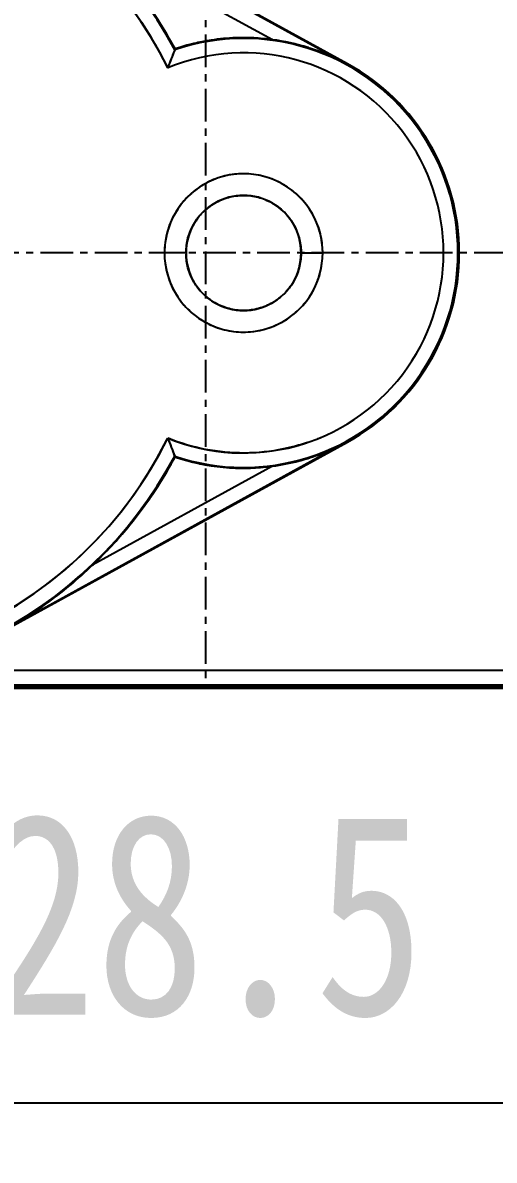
# Model space of a CAD drawing. Header units: inches. Extents: x 759 to 899, y 139 to 233.
# Drawn here: x 813.38 to 819.93, y 194.9 to 210.7 of the extents above; entities that cross this region are included whole.
import ezdxf

# ---------------------------------------------------------------- set-up
doc = ezdxf.new("R2010")
doc.units = ezdxf.units.IN
doc.header["$LTSCALE"] = 1.21
doc.header["$MEASUREMENT"] = 0
doc.header["$PDMODE"] = 3
doc.header["$PDSIZE"] = 0.3125
doc.linetypes.add('CENTER', pattern=[0.6, 0.375, -0.075, 0.075, -0.075])
doc.layers.get('0').update_dxf_attribs({"linetype": 'CONTINUOUS'})
doc.layers.get('Defpoints').update_dxf_attribs({"linetype": 'CONTINUOUS'})
doc.styles.get("Standard").update_dxf_attribs({"font": 'txt', "width": 0.8})
doc.dimstyles.new('lqq', dxfattribs={"dimscale": 0.8, "dimtxt": 3.5, "dimasz": 1.5, "dimexe": 1, "dimexo": 0.3, "dimgap": 1.5, "dimtad": 1, "dimtoh": 1, "dimdsep": 46, "dimtxsty": 'Standard', "dimcen": 2.5, "dimclrd": 4, "dimclre": 4, "dimclrt": 3, "dimazin": 2, "dimtfac": 0.714286, "dimtmove": 0, "dimatfit": 3, "dimfxl": 1, "dimtolj": 1, "dimtzin": 0, "dimlwd": -1, "dimlwe": -1, "dimarcsym": 0})

# ---------------------------------------------------------------- blocks, each defined once
blk = doc.blocks.new('*D0')
at = {"color": 4}
for p, q in [((799.668, 207.743), (799.668, 220.918)), ((832.168, 207.743), (832.168, 220.918)), ((800.868, 220.118), (830.968, 220.118))]:
    blk.add_line(p, q, dxfattribs=at)
for points in [[(800.868, 220.318), (800.868, 219.918), (799.668, 220.118)], [(830.968, 219.918), (830.968, 220.318), (832.168, 220.118)]]:
    blk.add_solid(points, dxfattribs=at)
at = {"layer": 'Defpoints', "color": 0}
for p in [(832.168, 220.118), (799.668, 207.503), (832.168, 207.503)]:
    blk.add_point(p, dxfattribs=at)
at = {"color": 3, "insert": (816.263, 222.718), "char_height": 2.8, "attachment_point": 5}
blk.add_mtext('\\A1;32.5', dxfattribs=at)
blk = doc.blocks.new('*D4')
at = {"color": 4}
for p, q in [((801.668, 207.263), (801.668, 194.895)), ((830.168, 207.263), (830.168, 194.895)), ((802.868, 195.695), (828.968, 195.695))]:
    blk.add_line(p, q, dxfattribs=at)
for points in [[(802.868, 195.895), (802.868, 195.495), (801.668, 195.695)], [(828.968, 195.495), (828.968, 195.895), (830.168, 195.695)]]:
    blk.add_solid(points, dxfattribs=at)
at = {"layer": 'Defpoints', "color": 0}
for p in [(801.668, 207.503), (830.168, 207.503), (830.168, 195.695)]:
    blk.add_point(p, dxfattribs=at)
at = {"color": 3, "insert": (815.918, 198.295), "char_height": 2.8, "attachment_point": 5}
blk.add_mtext('\\A1;28.5', dxfattribs=at)

msp = doc.modelspace()

# ---------------------------------------------------------------- linework, layer by layer
at = {"color": 1, "linetype": 'CENTER'}
for p, q in [((815.918, 213.554), (815.918, 201.453)), ((832.168, 207.503), (799.668, 207.503))]:
    msp.add_line(p, q, dxfattribs=at)
at = {"color": 0, "linetype": 'Continuous'}
for p, q in [((817.892, 210.133), (813.107, 212.762)), ((813.103, 212.755), (817.888, 210.125)), ((814.351, 211.839), (816.849, 210.467)), ((815.491, 210.327), (815.48, 210.299)), ((815.495, 210.338), (815.491, 210.327)), ((815.491, 210.327), (815.495, 210.338)), ((817.345, 210.357), (817.349, 210.356)), ((815.391, 210.081), (815.394, 210.076)), ((817.888, 210.125), (817.892, 210.133)), ((815.648, 207.503), (815.348, 207.503)), ((817.248, 207.503), (817.548, 207.503)), ((817.888, 204.881), (813.103, 202.252)), ((813.107, 202.245), (817.892, 204.874)), ((817.892, 204.874), (817.888, 204.881)), ((815.491, 204.68), (815.479, 204.708)), ((817.57, 204.73), (817.566, 204.729)), ((817.57, 204.73), (817.576, 204.732)), ((816.849, 204.54), (814.351, 203.167)), ((815.491, 204.68), (815.495, 204.669)), ((815.495, 204.669), (815.491, 204.68)), ((820.529, 201.702), (811.75, 201.702)), ((804.767, 201.453), (827.068, 201.453)), ((827.061, 201.46), (804.774, 201.46)), ((827.047, 201.474), (804.788, 201.474)), ((804.817, 201.502), (820.506, 201.502))]:
    msp.add_line(p, q, dxfattribs=at)
for centre, radius, start, end in [((810.218, 207.503), 5.981, 28.1664, 171.7214), ((810.218, 207.503), 5.78, 26.4281, 333.5718), ((810.218, 207.503), 5.991, 28.2427, 46.367), ((810.189, 207.486), 6.024, 28.9173, 32.2644), ((810.181, 207.482), 6.033, 28.2594, 28.9183), ((816.448, 207.503), 2.981, 251.2726, 108.7275), ((816.448, 207.503), 2.991, 82.2871, 108.5745), ((816.457, 207.469), 3.026, 102.7484, 107.8806), ((816.447, 207.511), 2.983, 98.711, 102.7507), ((816.447, 207.515), 2.979, 92.0364, 98.709), ((816.447, 207.511), 2.983, 88.1115, 92.0344), ((816.445, 207.467), 3.026, 82.8041, 88.1135), ((816.444, 207.458), 3.036, 82.3375, 82.8073), ((816.455, 207.517), 2.976, 72.613, 82.3947), ((816.478, 207.596), 2.893, 72.5924, 75.0445), ((831.554, 203.98), 17.272, 158.4421, 159.3337), ((831.417, 204.034), 17.124, 158.5395, 159.3386), ((816.448, 207.503), 2.78, 247.7216, 112.2784), ((816.46, 207.46), 3.036, 107.8775, 108.5238), ((816.456, 207.518), 2.975, 71.3246, 72.5264), ((816.455, 207.517), 2.976, 70.1772, 71.3246), ((816.455, 207.516), 2.977, 67.9596, 70.1773), ((816.386, 207.332), 3.174, 67.9354, 68.0575), ((816.456, 207.518), 2.975, 64.3337, 67.9594), ((816.43, 207.438), 3.059, 66.3987, 67.9441), ((816.507, 207.615), 2.866, 64.8454, 66.3979), ((816.46, 207.466), 2.819, 111.4779, 112.2139), ((816.553, 207.715), 2.756, 64.3934, 64.838), ((816.601, 207.814), 2.646, 62.5748, 64.4025), ((816.455, 207.517), 2.976, 62.709, 64.3337), ((816.456, 207.518), 2.975, 61.2134, 62.7091), ((816.672, 207.951), 2.491, 60.7873, 62.5734), ((816.397, 207.424), 3.094, 60.9714, 61.096), ((816.448, 207.503), 3, 298.7859, 61.2141), ((810.218, 207.503), 5.78, 154.4124, 333.3162), ((816.448, 207.503), 1.1, 359.9997, 180.0003), ((816.448, 207.503), 0.8, 359.9997, 180.0003), ((816.484, 207.5), 1.136, 178.9048, 179.8314), ((816.448, 207.503), 1.1, 179.9997, 0.0002), ((816.503, 207.508), 1.156, 180.235, 180.9082), ((816.482, 207.5), 0.834, 179.1334, 179.7577), ((816.448, 207.503), 0.8, 179.9997, 0.0002), ((816.46, 207.505), 0.812, 180.1223, 181.4099), ((816.436, 207.502), 0.812, 0.1223, 1.4245), ((816.414, 207.507), 0.834, 359.1406, 359.7577), ((816.392, 207.499), 1.156, 0.235, 0.9155), ((816.412, 207.507), 1.136, 358.9146, 359.8314), ((810.218, 207.503), 5.981, 188.2763, 331.8336), ((810.218, 207.503), 5.981, 188.2771, 331.8335), ((810.174, 207.529), 5.831, 333.2819, 333.5355), ((816.48, 207.601), 2.883, 247.859, 247.9838), ((831.616, 211.051), 17.338, 200.6686, 201.5568), ((831.194, 210.888), 16.886, 200.658, 201.4669), ((816.447, 207.506), 2.782, 288.6788, 288.888), ((816.449, 207.499), 2.776, 290.8699, 292.2792), ((816.451, 207.496), 2.772, 292.2794, 292.5848), ((816.454, 207.491), 2.978, 292.249, 298.7839), ((816.397, 207.583), 3.094, 298.9041, 299.0285), ((816.456, 207.488), 2.974, 290.0494, 291.9097), ((816.456, 207.488), 2.974, 292.0013, 292.2488), ((816.384, 207.681), 3.18, 292.005, 292.1308), ((810.218, 207.503), 5.991, 313.633, 331.7573), ((810.189, 207.52), 6.024, 327.7356, 331.0815), ((810.181, 207.525), 6.033, 331.0805, 331.7406), ((816.46, 207.547), 3.036, 251.4762, 252.1226), ((816.448, 207.503), 2.991, 251.4255, 277.7129), ((816.457, 207.538), 3.026, 252.1194, 257.2516), ((816.447, 207.495), 2.983, 257.2493, 261.2896), ((816.447, 207.491), 2.979, 261.2915, 267.9631), ((816.444, 207.549), 3.036, 277.1926, 277.6625), ((816.455, 207.491), 2.978, 277.607, 284.9166), ((816.456, 207.487), 2.973, 284.9167, 285.8846), ((816.489, 207.37), 2.852, 284.8718, 285.8808), ((816.456, 207.488), 2.975, 285.8846, 287.3174), ((816.474, 207.424), 2.908, 285.8824, 287.3481), ((816.455, 207.489), 2.975, 287.3173, 290.0495), ((816.459, 207.474), 2.96, 287.3459, 288.061), ((816.447, 207.496), 2.983, 267.965, 271.8885), ((816.445, 207.539), 3.026, 271.8865, 277.1959), ((810.225, 207.498), 5.982, 324.4195, 327.7367), ((810.227, 207.496), 5.979, 320.8447, 324.4188), ((810.225, 207.498), 5.982, 317.654, 320.8441), ((810.193, 207.527), 6.024, 314.0621, 317.6549), ((810.233, 207.475), 5.96, 305.4706, 313.7104), ((810.302, 207.393), 5.852, 305.3897, 313.7814), ((810.187, 207.533), 6.033, 313.6495, 314.0631), ((810.232, 207.477), 5.962, 298.7869, 305.4703)]:
    msp.add_arc(centre, radius, start, end, dxfattribs=at)
for points, start_tangent, end_tangent in [([(805.167, 210.315), (805.685, 211.09), (806.345, 211.794), (807.114, 212.379), (807.969, 212.828), (808.885, 213.128), (809.847, 213.272), (810.818, 213.252), (811.771, 213.071), (812.68, 212.733), (813.51, 212.254), (814.254, 211.641), (814.888, 210.908), (815.391, 210.081)], (0.486407, 0.873732), (0.447564, -0.894252)), ([(817.548, 207.517), (817.516, 207.768), (817.421, 208.016), (817.27, 208.234), (817.074, 208.408), (816.84, 208.531), (816.584, 208.595), (816.32, 208.596), (816.063, 208.534), (815.828, 208.412), (815.629, 208.238), (815.476, 208.019), (815.38, 207.768), (815.348, 207.522)], (-0.015979, 0.999872), (-0.019114, -0.999817)), ([(815.648, 207.512), (815.675, 207.711), (815.756, 207.905), (815.883, 208.07), (816.047, 208.195), (816.238, 208.275), (816.444, 208.303), (816.65, 208.277), (816.843, 208.199), (817.009, 208.074), (817.138, 207.908), (817.22, 207.712), (817.248, 207.522)], (0.015124, 0.999886), (0.024854, -0.999691)), ([(815.348, 207.49), (815.38, 207.239), (815.474, 206.991), (815.625, 206.773), (815.822, 206.599), (816.055, 206.476), (816.312, 206.412), (816.576, 206.411), (816.833, 206.473), (817.067, 206.594), (817.266, 206.769), (817.42, 206.988), (817.515, 207.238), (817.548, 207.485)], (0.015852, -0.999874), (0.018942, 0.999821)), ([(817.248, 207.494), (817.22, 207.295), (817.14, 207.101), (817.013, 206.937), (816.849, 206.811), (816.657, 206.731), (816.451, 206.703), (816.246, 206.729), (816.053, 206.808), (815.887, 206.933), (815.758, 207.099), (815.675, 207.295), (815.648, 207.485)], (-0.014999, -0.999888), (-0.0246, 0.999697)), ([(817.338, 204.87), (817.002, 204.779), (816.462, 204.723), (815.918, 204.774), (815.4, 204.928)], (-0.947329, -0.320262), (-0.927078, 0.374868)), ([(817.582, 204.735), (817.888, 204.881)], (0.926326, 0.376723), (0.872537, 0.488548))]:
    msp.add_spline(points, degree=3, dxfattribs=dict(at, start_tangent=start_tangent, end_tangent=end_tangent))

# ---------------------------------------------------------------- dimensions: what is measured, and where the dimension line sits
dim = msp.add_linear_dim(base=(832.168, 220.118), p1=(799.668, 207.503), p2=(832.168, 207.503), dimstyle='lqq')
dim.commit()
dim.dimension.update_dxf_attribs({"geometry": '*D0', "text_midpoint": (816.263, 220.118), "dimtype": 160})
dim = msp.add_linear_dim(base=(830.168, 195.695), p1=(801.668, 207.503), p2=(830.168, 207.503), dimstyle='lqq')
dim.commit()
dim.dimension.update_dxf_attribs({"geometry": '*D4', "text_midpoint": (815.918, 198.295)})

doc.saveas('drawing.dxf')
